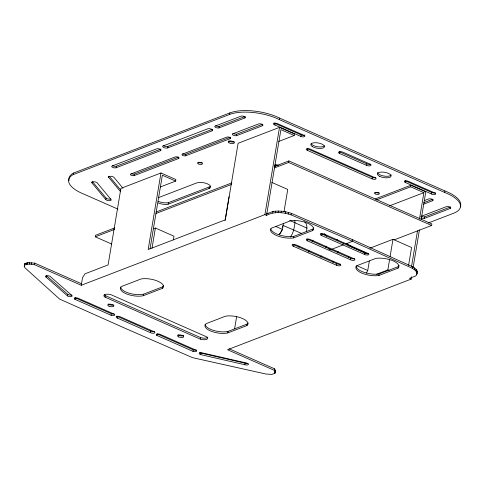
<?xml version="1.0" encoding="UTF-8"?>
<svg xmlns="http://www.w3.org/2000/svg" width="485" height="485" viewBox="0 0 485 485"><rect width="100%" height="100%" fill="white"/><g stroke="black" fill="none" stroke-linecap="round" stroke-linejoin="round"><path stroke-width="0.73" d="M229.162 348.806L274.54 368.8L275.492 370.928L274.959 373.226L271.958 374.39L266.004 374.038L192.539 357.663L125.688 328.545L59.655 299.106L24.959 267.817L24.25 266.532L24.771 263.816L27.797 262.664L34.756 263.137L81.51 283.743M24.25 266.532L24.771 263.816M24.517 265.35L25.068 263.47M24.814 264.998L26.669 264.289L26.924 262.755M26.669 264.289L27.536 264.192L27.797 262.664M27.536 264.192L29.421 264.131L29.676 262.603M29.421 264.131L31.416 264.228L31.671 262.694M411.559 276.856L411.189 279.093L409.546 278.366L415.73 275.989L417.106 273.801L415.845 270.83L412.414 268.32L352.516 241.3L291.103 214.861C283.198 212.254 274.158 211.272 266.556 215.358L264.913 214.631L81.256 285.271L34.502 264.671L34.756 263.137M46.105 277.141A2.643 1.025 9.5 0 1 46.899 275.698A2.643 1.025 9.5 0 1 50.622 276.814L72.089 295.638A2.661 1.031 9.5 0 1 70.804 296.656A2.661 1.031 9.5 0 1 67.573 295.965L46.105 277.141L46.36 275.613L67.827 294.431A2.661 1.031 9.5 0 0 71.55 295.062M117.897 209.12L84.038 194.2A34.35 13.313 9.5 0 1 73.235 174.594L73.49 173.066L229.848 112.926A34.283 13.283 9.5 0 1 279.566 118.067L444.872 190.914A34.283 13.283 9.5 0 1 460.204 206.956M67.573 295.965L67.827 294.431M91.895 182.833A2.861 1.109 9.5 0 1 93.653 181.76A2.861 1.109 9.5 0 1 97.158 182.796L111.132 199.626A2.861 1.109 9.5 0 1 109.374 200.699A2.861 1.109 9.5 0 1 105.863 199.662L91.895 182.833L92.065 181.808M74.987 299.354A2.607 1.006 9.5 0 1 74.866 298.045A2.607 1.006 9.5 0 1 78.024 298.184L114.12 314.086A2.607 1.006 9.5 0 1 114.242 315.395A2.607 1.006 9.5 0 1 111.083 315.256L74.987 299.354L75.248 297.82A2.607 1.006 9.5 0 1 74.914 297.584M81.256 285.271L82.535 277.62L85.051 273.789L108.094 264.925L120.904 188.38L160.971 172.969L175.897 179.547L175.643 181.081L160.177 187.028M111.786 244.094L95.284 236.825L95.545 235.292L114.763 227.901M120.577 191.708L108.64 177.328L108.81 176.31M105.863 199.662L106.124 198.129L92.635 181.881M116.188 167.719L116.442 166.185L160.796 149.125L160.535 150.659L116.188 167.719A2.528 0.982 9.5 0 1 112.69 167.416A2.528 0.982 9.5 0 1 112.199 165.961L156.552 148.901A2.528 0.982 9.5 0 1 160.044 149.204A2.528 0.982 9.5 0 1 160.535 150.659M105.124 297.184A5.28 2.049 9.5 0 1 104.912 294.559A5.28 2.049 9.5 0 1 111.265 294.825L206.422 336.754A5.28 2.049 9.5 0 1 206.628 339.385A5.28 2.049 9.5 0 1 200.281 339.118L105.124 297.184L105.378 295.656A5.28 2.049 9.5 0 1 104.293 294.68M134.133 175.625L134.387 174.097L178.741 157.037L178.486 158.565L134.133 175.625A2.237 0.867 9.5 0 1 131.259 175.291A2.237 0.867 9.5 0 1 130.641 174.085L174.994 157.031A2.231 0.867 9.5 0 1 178.244 157.219A2.231 0.867 9.5 0 1 178.486 158.565M111.083 315.256L111.338 313.728L75.248 297.82M117.522 318.142A2.643 1.025 9.5 0 1 116.612 316.462A2.643 1.025 9.5 0 1 120.613 316.954L153.43 331.413A2.643 1.025 9.5 0 1 154.345 333.092A2.643 1.025 9.5 0 1 150.338 332.601L117.522 318.142L117.782 316.608A2.643 1.025 9.5 0 1 116.685 316.044M160.971 172.969L148.161 249.514L225.295 219.844L238.105 143.299L279.518 127.373L294.443 133.951L294.189 135.485L278.748 141.42M150.047 248.769L162.354 175.224L175.643 181.081M167.731 147.876L167.986 146.349L212.339 129.289L212.078 130.823L167.731 147.876A2.843 1.103 9.5 0 1 163.797 147.543A2.843 1.103 9.5 0 1 163.245 145.9L207.592 128.846A2.843 1.103 9.5 0 1 211.527 129.18A2.843 1.103 9.5 0 1 212.078 130.823M143.299 295.711L162.469 288.339A13.98 5.42 9.5 0 0 157.989 281.258A13.98 5.42 9.5 0 0 141.141 278.942L121.971 286.314A13.701 5.311 9.5 0 0 125.833 293.625A13.701 5.311 9.5 0 0 143.299 295.711L143.554 294.183L162.724 286.805A13.98 5.42 9.5 0 0 163.548 285.774M152.017 248.193L155.394 228.035L173.994 236.231L173.369 239.966M158.134 202.912A8.093 3.134 9.5 0 0 168.125 204.209L168.386 202.681L209.35 186.925A7.899 3.062 9.5 0 0 210.357 186.361M150.338 332.601L150.593 331.067L117.782 316.608M162.469 288.339L162.724 286.805M185.688 155.794L230.042 138.734A2.231 0.867 9.5 0 0 229.799 137.388A2.231 0.867 9.5 0 0 226.55 137.2L182.202 154.254A2.237 0.867 9.5 0 0 182.821 155.461A2.237 0.867 9.5 0 0 185.688 155.794L185.949 154.266L230.296 137.206M156.891 335.444A2.607 1.006 9.5 0 1 156.77 334.135A2.607 1.006 9.5 0 1 159.929 334.274L196.019 350.182A2.607 1.006 9.5 0 1 196.14 351.486A2.607 1.006 9.5 0 1 192.988 351.346L156.891 335.444L157.146 333.91L193.242 349.818A2.607 1.006 9.5 0 0 196.401 349.958M218.911 127.937L244.846 117.964A2.528 0.982 9.5 0 0 244.355 116.509A2.528 0.982 9.5 0 0 240.857 116.206L214.922 126.179A2.631 1.018 9.5 0 0 215.789 127.494A2.631 1.018 9.5 0 0 218.911 127.937L219.165 126.409L244.398 116.703M168.125 204.209L209.096 188.453L209.35 186.925M73.235 174.594L229.587 114.454L229.848 112.926M192.988 351.346L193.242 349.818M230.042 138.734L230.211 137.716M200.281 339.118L200.535 337.584L105.378 295.656M236.516 135.697L236.771 134.163L262.706 124.19L262.446 125.724L236.516 135.697A2.631 1.018 9.5 0 1 233.394 135.254A2.631 1.018 9.5 0 1 232.527 133.939L258.463 123.966A2.528 0.982 9.5 0 1 261.955 124.263A2.528 0.982 9.5 0 1 262.446 125.724M200.693 354.626A2.661 1.031 9.5 0 1 199.238 353.25A2.661 1.031 9.5 0 1 201.79 352.789L245.944 362.889A2.643 1.025 9.5 0 1 248.405 364.49A2.643 1.025 9.5 0 1 244.84 364.72L200.693 354.626L200.948 353.092A2.661 1.031 9.5 0 1 199.705 352.437M225.064 220.542L229.065 196.649M244.846 117.964L245.101 116.436M227.774 332.934L246.944 325.562A13.98 5.42 9.5 0 0 242.464 318.487A13.98 5.42 9.5 0 0 225.616 316.165L206.446 323.537A13.701 5.311 9.5 0 0 210.308 330.855A13.701 5.311 9.5 0 0 227.774 332.934L228.029 331.407L247.865 323.768M234.588 328.872L236.71 316.178M274.934 125.003A2.589 1.006 9.5 0 1 273.946 123.323A2.589 1.006 9.5 0 1 277.941 123.845L303.865 135.273A2.528 0.982 9.5 0 1 304.356 136.728A2.528 0.982 9.5 0 1 300.858 136.43L274.934 125.003L275.189 123.475A2.589 1.006 9.5 0 1 274.061 122.917M428.346 222.967L453.699 213.212A34.283 13.283 9.5 0 0 444.618 192.442L279.312 119.595L279.566 118.067M264.913 214.631L279.518 127.373M246.944 325.562L247.198 324.035A13.98 5.42 9.5 0 0 248.023 322.998M266.556 215.358L280.9 129.628L294.189 135.485M244.84 364.72L245.095 363.192A2.643 1.025 9.5 0 0 247.926 363.38M272.74 212.976L272.994 211.448C279.166 210.545 285.471 211.333 291.358 213.333L352.771 239.766L412.668 266.786C415.154 268.156 418.27 270.575 417.106 273.801M275.438 212.769L275.692 211.236M278.135 212.557L278.39 211.03M274.492 167.901L288.617 162.463L288.878 160.935L431.874 223.949L431.62 225.476L394.329 239.82M281.142 212.727L281.403 211.199M283.986 211.836L287.738 189.435L271.891 182.451M283.483 223.221L282.452 229.399L279.087 234.801M285.253 213.279L285.507 211.751M300.858 136.43L301.118 134.897L275.189 123.475M288.242 214.006L288.496 212.472M291.103 214.861L291.358 213.333M307.272 150.314A2.528 0.982 9.5 0 1 306.781 148.853A2.528 0.982 9.5 0 1 310.279 149.156L375.093 177.716A2.528 0.982 9.5 0 1 375.584 179.171A2.528 0.982 9.5 0 1 372.086 178.874L307.272 150.314L307.526 148.78A2.528 0.982 9.5 0 1 307.06 148.531M293.546 237.911L312.716 230.539A14.665 5.687 9.5 0 0 307.823 223.282A14.665 5.687 9.5 0 0 290.57 220.778L271.4 228.156A14.665 5.687 9.5 0 0 276.286 235.413A14.665 5.687 9.5 0 0 293.546 237.911L293.801 236.383L312.97 229.011A14.665 5.687 9.5 0 0 313.716 227.932M293.607 246.356A2.643 1.025 9.5 0 1 292.691 244.676A2.643 1.025 9.5 0 1 296.699 245.167L339.354 263.961A2.643 1.025 9.5 0 1 340.27 265.641A2.643 1.025 9.5 0 1 336.263 265.149L293.607 246.356L293.861 244.822A2.643 1.025 9.5 0 1 292.77 244.258M275.237 372.456L274.286 370.334L274.54 368.8M274.68 373.577L274.934 372.043M275.147 371.631L275.401 370.097M274.959 373.226L275.134 372.207M306.356 231.691L306.95 228.126A15.156 7.669 -66.2 0 0 304.707 221.76M307.714 240.93A2.643 1.025 9.5 0 1 306.799 239.25A2.643 1.025 9.5 0 1 310.806 239.742L353.462 258.535A2.643 1.025 9.5 0 1 354.377 260.215A2.643 1.025 9.5 0 1 350.37 259.724L307.714 240.93L307.969 239.396A2.643 1.025 9.5 0 1 306.878 238.832M308.89 252.212L309.133 250.787M312.716 230.539L312.97 229.011M321.688 235.552A2.643 1.025 9.5 0 1 320.773 233.873A2.643 1.025 9.5 0 1 324.78 234.364L367.43 253.164A2.643 1.025 9.5 0 1 368.345 254.843A2.643 1.025 9.5 0 1 364.338 254.352L321.688 235.552L321.943 234.025A2.643 1.025 9.5 0 1 320.846 233.461M339.615 153.509A2.843 1.103 9.5 0 1 339.063 151.866A2.843 1.103 9.5 0 1 342.998 152.205L369.922 164.069A2.843 1.103 9.5 0 1 370.473 165.706A2.843 1.103 9.5 0 1 366.539 165.373L339.615 153.509L339.876 151.975A2.843 1.103 9.5 0 1 339.348 151.696M325.95 247.653L326.193 246.228M337.857 253.061L338.106 251.582M336.263 265.149L336.517 263.622L293.861 244.822M343.271 243.421L343.01 244.955L332.134 249.138M348.491 257.741L348.733 256.268M352.771 239.766L352.516 241.3L346.102 243.767M350.37 259.724L350.625 258.196L307.969 239.396M366.539 165.373L366.799 163.839L339.876 151.975M372.086 178.874L372.341 177.34L307.526 148.78M364.338 254.352L364.599 252.818L321.943 234.025M366.387 273.067A16.836 8.524 -66.2 0 0 367.757 270.491L369.346 261.015M378.864 275.51L398.033 268.138A14.665 5.687 9.5 0 0 393.141 260.875A14.665 5.687 9.5 0 0 375.887 258.378L356.717 265.75A14.665 5.687 9.5 0 0 361.604 273.006A14.665 5.687 9.5 0 0 378.864 275.51L379.118 273.976L398.288 266.604A14.665 5.687 9.5 0 0 399.034 265.525M376.669 274.225L387.854 269.927L389.6 259.469M390.104 256.486L392.977 239.311L411.583 247.508L408.582 265.428M405.296 182.451A2.528 0.982 9.5 0 1 404.805 180.99A2.528 0.982 9.5 0 1 408.303 181.293L434.233 192.715A2.589 1.006 9.5 0 1 435.221 194.394A2.589 1.006 9.5 0 1 431.226 193.873L405.296 182.451L405.551 180.917A2.528 0.982 9.5 0 1 405.09 180.669M376.208 200.014L410.601 186.786L410.862 185.252L425.788 191.83L421.168 219.426M398.033 268.138L398.288 266.604M411.541 266.465L417.488 230.908M419.464 219.093L423.89 192.642L410.601 186.786M412.414 268.32L412.668 266.786M413.184 267.156L419.422 229.866M414.293 269.551L414.554 268.023M421.168 217.995A2.631 1.018 9.5 0 0 424.29 218.444L424.551 216.91L450.48 206.937M415.845 270.83L416.106 269.296M416.421 274.898L416.591 273.873M416.906 272.552L417.161 271.024M431.226 193.873L431.48 192.345L405.551 180.917M423.508 204.215L432.62 200.711L432.875 199.177L423.763 202.688M444.618 192.442L444.872 190.914M424.29 218.444L450.225 208.471L450.395 207.447M275.219 371.692L275.492 370.928M282.415 227.204L283.113 225.434L301.755 233.546M158.486 197.631L196.631 182.96A7.899 3.062 9.5 0 1 207.562 183.9A7.899 3.062 9.5 0 1 209.096 188.453M156.206 211.963L231.939 182.833M274.752 166.367L288.878 160.935M95.284 236.825L114.508 229.435M155.952 213.491L231.678 184.367M153.284 228.841L155.394 228.035M266.811 213.824L272.994 211.448M375.063 199.02L410.862 185.252M389.497 205.864L423.89 192.642M424.43 200.572L428.631 198.953A2.528 0.982 9.5 0 1 432.129 199.256A2.528 0.982 9.5 0 1 432.62 200.711M421.004 216.419L446.236 206.713A2.528 0.982 9.5 0 1 449.734 207.01A2.528 0.982 9.5 0 1 450.225 208.471M369.916 248.181L392.977 239.311M411.189 279.093L227.532 349.727L274.286 370.334M31.416 264.228L34.502 264.671M200.948 353.092L245.095 363.192M288.617 162.463L431.62 225.476M349.855 245.119L350.388 246.398L367.569 253.97M289.666 220.402L306.95 228.126M266.768 213.067L268.144 213.673M387.854 269.927L389.231 270.533M275.577 226.374L282.452 229.399A16.836 8.524 -66.2 0 1 279.53 234.334M356.76 265.647L367.757 270.491M328.6 248.853L331.243 250.054M122.978 188.222L113.902 177.298A2.861 1.109 9.5 0 0 110.398 176.261A2.861 1.109 9.5 0 0 108.64 177.328M109.374 176.37L120.832 190.181M294.728 220.596L294.977 222.742L293.746 230.12L292.34 233.655A15.156 7.669 -66.2 0 1 290.43 237.062M368.606 253.309A2.643 1.025 9.5 0 1 364.599 252.818M354.632 258.687A2.643 1.025 9.5 0 1 350.625 258.196M293.801 236.383A14.665 5.687 9.5 0 1 279.184 234.879A14.665 5.687 9.5 0 1 270.818 228.908M379.118 273.976A14.665 5.687 9.5 0 1 364.502 272.479A14.665 5.687 9.5 0 1 356.129 266.501M340.525 264.113A2.643 1.025 9.5 0 1 336.517 263.622M207.841 337.136A5.28 2.049 9.5 0 1 200.535 337.584M154.6 331.558A2.643 1.025 9.5 0 1 150.593 331.067M228.029 331.407A13.701 5.311 9.5 0 1 213.297 330.34A13.701 5.311 9.5 0 1 205.173 324.21M183.742 335.547A3.116 1.206 9.5 0 1 180.911 335.905A3.116 1.206 9.5 0 1 178.05 334.759M113.545 305.01A3.116 1.206 9.5 0 1 108.246 303.998M143.554 294.183A13.701 5.311 9.5 0 1 128.816 293.116A13.701 5.311 9.5 0 1 120.698 286.981M114.096 313.977A2.607 1.006 9.5 0 1 111.338 313.728M435.475 192.866A2.589 1.006 9.5 0 1 431.48 192.345M116.442 166.185A2.528 0.982 9.5 0 1 112.484 165.64M275.807 166.61A2.528 0.982 9.5 0 1 274.674 165.84M274.698 165.33A2.528 0.982 9.5 0 1 278.39 165.282M277.953 165.458A2.528 0.982 9.5 0 1 275.165 164.579M324.429 145.809A6.948 2.692 9.5 0 1 317.572 146.743A6.948 2.692 9.5 0 1 311.176 143.699M229.587 114.454A34.283 13.283 9.5 0 1 279.312 119.595M168.386 202.681A8.093 3.134 9.5 0 1 158.395 201.378M110.75 199.02A2.861 1.109 9.5 0 1 106.124 198.129M424.551 216.91A2.631 1.018 9.5 0 1 421.022 216.262M69.058 180.65A34.35 13.313 9.5 0 1 73.49 173.066M134.387 174.097A2.237 0.867 9.5 0 1 131.138 173.563M167.986 146.349A2.843 1.103 9.5 0 1 163.154 145.427M185.949 154.266A2.237 0.867 9.5 0 1 182.7 153.733M219.165 126.409A2.631 1.018 9.5 0 1 215.637 125.754M236.771 134.163A2.631 1.018 9.5 0 1 232.927 133.284M304.938 135.018A2.528 0.982 9.5 0 1 301.118 134.897M202.251 162.717A2.528 0.982 9.5 0 1 198.292 162.172M234.225 141.766A3.159 1.225 9.5 0 1 228.817 140.959M391.213 174.903A6.948 2.692 9.5 0 1 384.005 176.061A6.948 2.692 9.5 0 1 377.627 172.605M379.088 192.745A2.528 0.982 9.5 0 1 375.584 192.412M375.839 177.643A2.528 0.982 9.5 0 1 372.341 177.34M370.734 164.179A2.843 1.103 9.5 0 1 366.799 163.839M324.344 233.77A15.156 7.669 -66.2 0 1 326.399 236.298M321.725 255.959A15.156 7.669 -66.2 0 1 320.815 257.105M312.091 241.803A15.156 7.669 -66.2 0 1 313.098 240.148M350.103 245.452A16.836 8.524 -66.2 0 1 350.388 246.398M346.933 243.725A15.156 7.669 -66.2 0 1 348.988 246.253M336.857 239.432A15.156 7.669 -66.2 0 1 337.803 240.512M333.68 261.233A15.156 7.669 -66.2 0 1 332.771 262.379M299.209 246.216A15.156 7.669 -66.2 0 1 298.239 247.071M178.771 336.923A3.116 1.206 9.5 0 0 183.688 336.796A3.116 1.206 9.5 0 0 179.426 334.917A3.116 1.206 9.5 0 0 178.771 336.923M108.973 306.168A3.116 1.206 9.5 0 0 113.89 306.035A3.116 1.206 9.5 0 0 109.622 304.162A3.116 1.206 9.5 0 0 108.973 306.168M312.558 146.712A6.948 2.692 9.5 0 0 324.174 147.343A6.948 2.692 9.5 0 0 316.141 142.723A6.948 2.692 9.5 0 0 312.558 146.712M375.323 193.945A2.528 0.982 9.5 0 0 379.343 193.879A2.528 0.982 9.5 0 0 375.948 192.333A2.528 0.982 9.5 0 0 375.323 193.945M379.676 176.34A6.948 2.692 9.5 0 0 390.952 176.437A6.948 2.692 9.5 0 0 382.041 172.048A6.948 2.692 9.5 0 0 379.676 176.34M229.041 142.82A3.159 1.225 9.5 0 0 234.291 143.045A3.159 1.225 9.5 0 0 230.545 140.971A3.159 1.225 9.5 0 0 229.041 142.82M198.498 163.948A2.528 0.982 9.5 0 0 202.481 163.845A2.528 0.982 9.5 0 0 199.026 162.317A2.528 0.982 9.5 0 0 198.498 163.948"/></g></svg>
